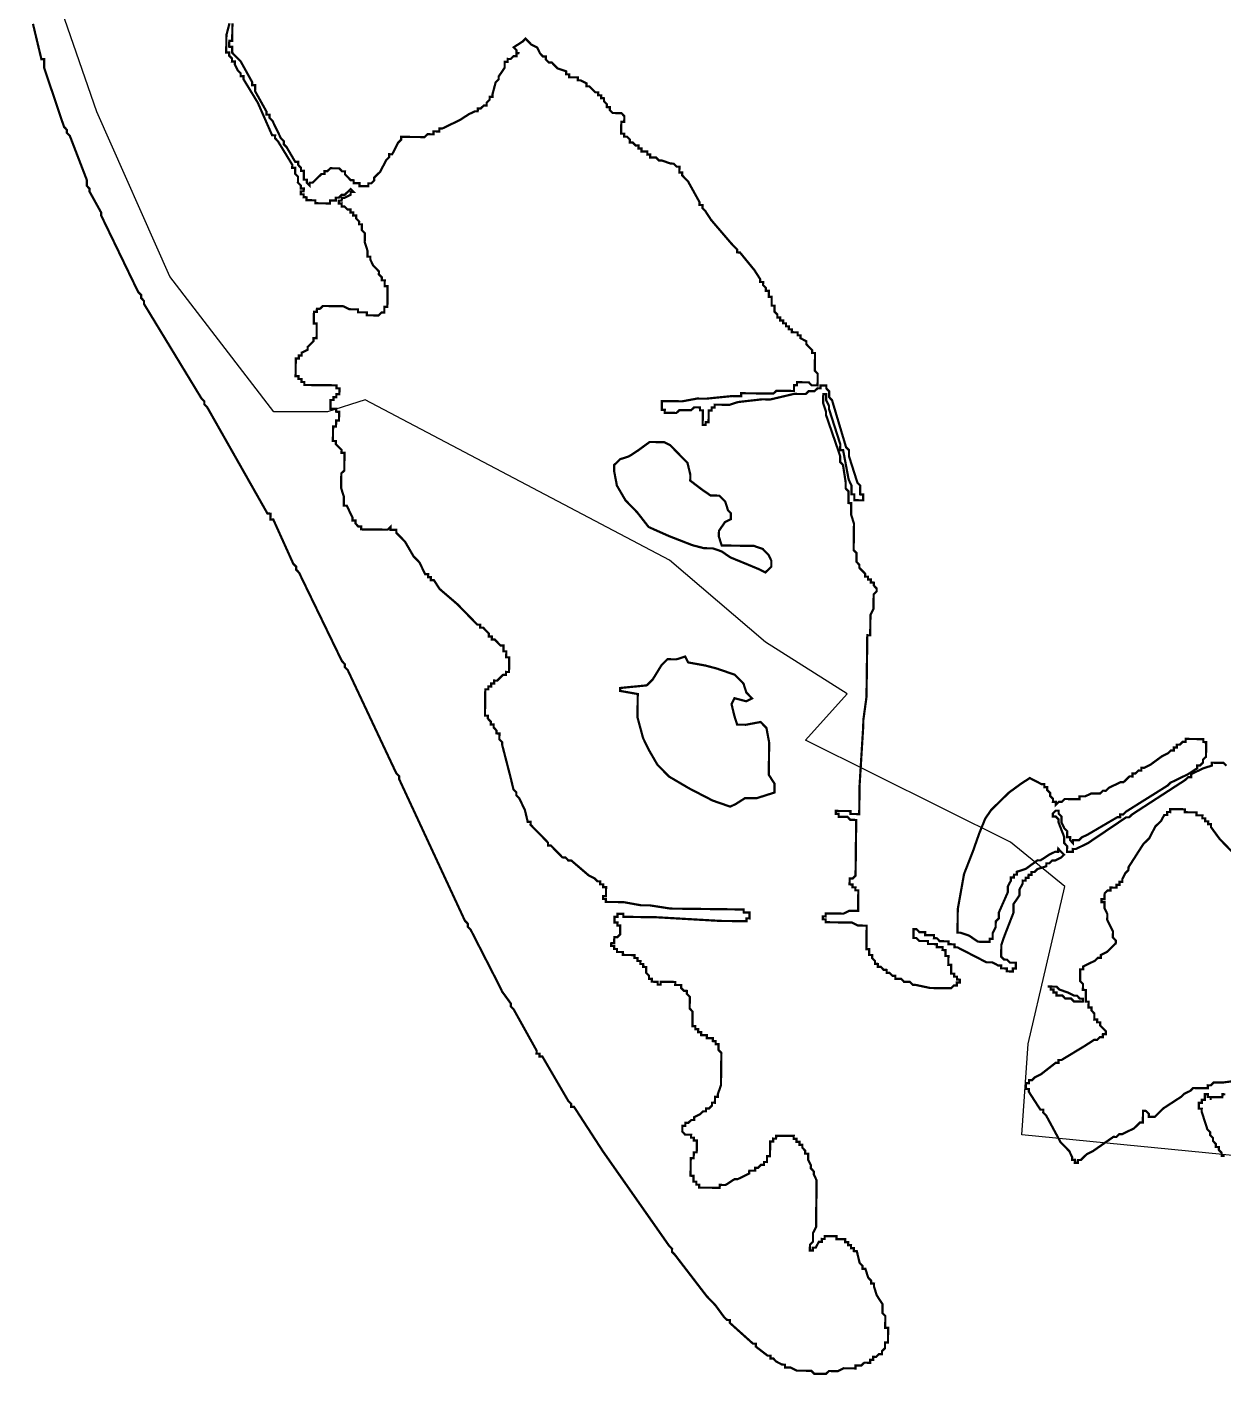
# Model space of a CAD drawing. Header units: metres. Extents: x 260026 to 267842, y 2171640 to 2178220.
# Drawn here: x 260347 to 261965, y 2171640 to 2173463 of the extents above; entities that cross this region are included whole.
import ezdxf

# ---------------------------------------------------------------- set-up
doc = ezdxf.new("R2010")
doc.units = ezdxf.units.M
doc.layers.add('HIGH TIDE LINE', color=6, linetype='Continuous')
doc.layers.add('village', color=3, linetype='Continuous')

msp = doc.modelspace()

# ---------------------------------------------------------------- linework, layer by layer
at = {"layer": 'HIGH TIDE LINE', "lineweight": 35, "const_width": 3}
for points in [[(260355.5, 2173467.5), (260366.9, 2173419.8), (260370.8, 2173419.7), (260370.8, 2173415.8), (260370.7, 2173411.8), (260370.7, 2173407.8), (260397.5, 2173328.2), (260401.4, 2173324.1), (260401.3, 2173320.2), (260405.3, 2173316.2), (260428.3, 2173256.4), (260428.3, 2173252.4), (260428.2, 2173248.5), (260432.1, 2173244.4), (260432.1, 2173240.5), (260447.6, 2173212.5), (260447.6, 2173208.6), (260497.8, 2173104.8), (260501.8, 2173100.8), (260501.7, 2173096.8), (260505.6, 2173092.8), (260505.6, 2173088.8), (260583.3, 2172961), (260587.3, 2172956.9), (260587.2, 2172953), (260591.1, 2172949), (260672.6, 2172805.2), (260676.6, 2172805.1), (260676.6, 2172801.2), (260676.5, 2172797.2), (260680.5, 2172797.1), (260707.5, 2172737.3), (260711.4, 2172733.3), (260711.4, 2172729.3), (260715.3, 2172725.3), (260773.3, 2172605.6), (260777.2, 2172601.6), (260777.2, 2172597.6), (260781.1, 2172593.6), (260846.8, 2172454), (260850.7, 2172450), (260850.7, 2172446), (260939.6, 2172254.5), (260943.5, 2172250.5), (260943.4, 2172246.5), (260947.3, 2172242.5), (260986.1, 2172166.7), (260989.9, 2172158.7), (261001.6, 2172142.7), (261001.6, 2172138.7), (261005.5, 2172134.7), (261036.6, 2172078.8), (261036.5, 2172074.8), (261040.5, 2172074.8), (261040.4, 2172070.8), (261044.4, 2172070.8), (261079.4, 2172010.8), (261083.3, 2172006.8), (261083.2, 2172002.9), (261087.2, 2172002.8), (261126.1, 2171942.8), (261215.8, 2171814.8), (261219.7, 2171810.8), (261219.6, 2171806.8), (261223.5, 2171802.8), (261266.5, 2171746.8), (261270.4, 2171742.7), (261274.3, 2171738.7), (261278.2, 2171734.7), (261289.9, 2171718.7), (261293.9, 2171714.7), (261297.8, 2171714.6), (261297.8, 2171710.7), (261329.2, 2171682.5), (261333.1, 2171682.5), (261333.1, 2171678.5), (261348.8, 2171666.4), (261352.8, 2171666.4), (261352.7, 2171662.4), (261356.7, 2171662.4), (261360.6, 2171658.3), (261368.5, 2171654.3), (261372.4, 2171654.2), (261372.4, 2171650.3), (261376.4, 2171650.2), (261380.3, 2171650.2), (261388.2, 2171646.1), (261392.2, 2171646.1), (261396.1, 2171646), (261400.1, 2171646), (261404.1, 2171645.9), (261408, 2171645.9), (261411.9, 2171641.9), (261415.9, 2171641.8), (261419.9, 2171641.8), (261427.8, 2171641.7), (261431.8, 2171645.6), (261435.8, 2171645.5), (261439.8, 2171645.5), (261443.7, 2171645.4), (261451.7, 2171649.3), (261463.6, 2171649.2), (261467.6, 2171649.1), (261467.6, 2171653.1), (261471.6, 2171653), (261475.5, 2171653), (261479.6, 2171656.9), (261483.5, 2171656.8), (261487.5, 2171656.8), (261487.5, 2171660.8), (261491.5, 2171660.7), (261491.5, 2171664.7), (261495.5, 2171664.6), (261499.5, 2171668.5), (261503.5, 2171668.5), (261503.5, 2171672.5), (261507.6, 2171676.4), (261507.6, 2171680.3), (261507.6, 2171684.3), (261511.6, 2171684.3), (261511.7, 2171688.2), (261511.7, 2171692.2), (261511.8, 2171696.2), (261511.8, 2171700.1), (261511.9, 2171704.1), (261507.9, 2171704.1), (261507.9, 2171708.1), (261508, 2171712.1), (261508, 2171716), (261508.1, 2171720), (261504.2, 2171724), (261504.2, 2171728), (261504.3, 2171732), (261504.3, 2171735.9), (261496.5, 2171747.9), (261492.7, 2171759.9), (261492.8, 2171763.8), (261488.8, 2171763.9), (261488.8, 2171767.8), (261484.9, 2171771.9), (261481.1, 2171783.8), (261477.1, 2171783.9), (261477.2, 2171787.8), (261473.3, 2171791.8), (261469.5, 2171807.7), (261465.5, 2171807.8), (261465.6, 2171811.8), (261461.6, 2171811.8), (261461.7, 2171815.8), (261457.7, 2171815.8), (261457.7, 2171819.8), (261453.8, 2171819.8), (261453.8, 2171823.8), (261449.9, 2171823.9), (261441.9, 2171823.9), (261442, 2171827.9), (261438, 2171828), (261434.1, 2171828), (261430.1, 2171828.1), (261426.1, 2171828.1), (261426.1, 2171824.1), (261422.1, 2171824.2), (261422.1, 2171820.2), (261418.1, 2171820.3), (261414, 2171812.4), (261410.1, 2171812.4), (261410, 2171808.5), (261406.1, 2171808.5), (261406.1, 2171812.5), (261406.2, 2171816.5), (261410.2, 2171820.4), (261410.2, 2171824.3), (261410.3, 2171828.3), (261410.3, 2171832.3), (261414.4, 2171840.2), (261414.4, 2171844.1), (261414.5, 2171848.1), (261414.5, 2171852), (261414.6, 2171856), (261414.6, 2171860), (261414.8, 2171875.8), (261415, 2171887.7), (261415, 2171891.7), (261415.1, 2171895.7), (261415.1, 2171899.6), (261415.1, 2171903.6), (261411.3, 2171911.6), (261411.3, 2171915.6), (261407.4, 2171919.6), (261407.5, 2171923.5), (261403.6, 2171931.5), (261403.6, 2171935.5), (261403.7, 2171939.4), (261399.7, 2171939.5), (261399.8, 2171943.5), (261395.9, 2171947.5), (261395.9, 2171951.4), (261391.9, 2171951.5), (261392, 2171955.5), (261388, 2171955.5), (261388.1, 2171959.5), (261384.1, 2171959.5), (261384.2, 2171963.5), (261380.2, 2171963.5), (261376.2, 2171963.6), (261372.3, 2171963.6), (261368.3, 2171963.7), (261364.3, 2171963.7), (261360.4, 2171963.8), (261360.3, 2171959.8), (261356.3, 2171959.9), (261356.3, 2171955.9), (261352.3, 2171955.9), (261352.3, 2171952), (261352.2, 2171948), (261352.2, 2171944), (261352.1, 2171940.1), (261352.1, 2171936.1), (261348.1, 2171936.2), (261348.1, 2171932.2), (261348, 2171928.2), (261344.1, 2171928.3), (261344, 2171924.3), (261340, 2171924.4), (261336, 2171920.4), (261332.1, 2171920.5), (261332, 2171916.5), (261328.1, 2171916.6), (261324.1, 2171916.6), (261324, 2171912.7), (261308.1, 2171904.9), (261304.1, 2171905), (261292.1, 2171897.2), (261288.2, 2171897.2), (261284.2, 2171897.3), (261284.1, 2171893.3), (261280.2, 2171893.4), (261276.2, 2171893.4), (261272.2, 2171893.5), (261268.3, 2171893.5), (261264.3, 2171893.6), (261260.4, 2171893.6), (261256.4, 2171893.6), (261256.4, 2171897.6), (261252.5, 2171897.7), (261252.5, 2171901.6), (261248.6, 2171901.7), (261248.6, 2171905.6), (261248.7, 2171909.6), (261244.7, 2171909.7), (261244.7, 2171913.6), (261244.8, 2171917.6), (261244.8, 2171921.6), (261244.9, 2171925.5), (261244.9, 2171929.5), (261245, 2171933.5), (261248.9, 2171933.4), (261249, 2171937.4), (261249, 2171941.3), (261253, 2171941.3), (261253.1, 2171945.3), (261253.1, 2171949.2), (261253.2, 2171953.2), (261253.2, 2171957.2), (261249.2, 2171957.2), (261249.3, 2171961.2), (261245.3, 2171961.2), (261245.4, 2171965.2), (261241.4, 2171965.2), (261237.4, 2171965.3), (261233.5, 2171969.3), (261233.6, 2171973.3), (261233.6, 2171977.2), (261237.6, 2171977.2), (261237.6, 2171981.1), (261241.6, 2171981.1), (261245.6, 2171985), (261249.6, 2171985), (261249.6, 2171988.9), (261257.6, 2171992.8), (261261.6, 2171996.7), (261265.6, 2171996.7), (261265.6, 2172000.6), (261269.6, 2172000.6), (261273.6, 2172004.5), (261273.7, 2172008.5), (261277.6, 2172008.4), (261277.7, 2172012.4), (261277.7, 2172016.4), (261281.7, 2172016.3), (261281.7, 2172020.3), (261285.8, 2172032.1), (261285.9, 2172036.1), (261285.9, 2172040.1), (261286, 2172044), (261286, 2172048), (261286.1, 2172051.9), (261286.1, 2172055.9), (261286.2, 2172059.9), (261286.2, 2172063.8), (261286.3, 2172067.8), (261286.3, 2172071.8), (261286.4, 2172075.7), (261282.5, 2172079.8), (261282.5, 2172083.7), (261282.6, 2172087.7), (261278.6, 2172087.7), (261278.6, 2172091.7), (261274.7, 2172091.8), (261274.7, 2172095.7), (261270.8, 2172095.8), (261266.8, 2172095.8), (261266.8, 2172099.8), (261262.9, 2172099.8), (261258.9, 2172099.9), (261259, 2172103.8), (261255, 2172103.9), (261255, 2172107.9), (261251.1, 2172107.9), (261251.1, 2172111.9), (261247.2, 2172111.9), (261247.2, 2172115.9), (261247.3, 2172119.9), (261247.3, 2172123.8), (261247.4, 2172127.8), (261247.4, 2172131.8), (261243.5, 2172135.8), (261243.5, 2172139.7), (261243.6, 2172143.7), (261243.6, 2172147.7), (261243.7, 2172151.6), (261239.8, 2172155.6), (261239.8, 2172159.6), (261235.8, 2172159.7), (261231.9, 2172163.7), (261232, 2172167.6), (261228, 2172167.7), (261224, 2172167.7), (261224.1, 2172171.7), (261220.1, 2172171.8), (261216.2, 2172171.8), (261212.2, 2172171.9), (261208.2, 2172171.9), (261204.3, 2172171.9), (261204.2, 2172168), (261200.3, 2172168), (261200.3, 2172172), (261196.3, 2172172), (261192.4, 2172172.1), (261192.4, 2172176.1), (261188.5, 2172176.1), (261188.5, 2172180.1), (261184.6, 2172184.1), (261184.6, 2172188.1), (261184.7, 2172192), (261180.7, 2172192.1), (261180.8, 2172196), (261176.8, 2172196.1), (261176.9, 2172200.1), (261172.9, 2172200.1), (261172.9, 2172204.1), (261169, 2172204.1), (261169, 2172208.1), (261165.1, 2172208.1), (261161.1, 2172208.2), (261153.2, 2172208.3), (261153.2, 2172212.2), (261149.2, 2172212.3), (261145.3, 2172212.3), (261145.3, 2172216.3), (261141.4, 2172216.4), (261141.4, 2172220.3), (261137.4, 2172220.4), (261137.5, 2172224.3), (261141.5, 2172224.3), (261141.5, 2172228.2), (261141.6, 2172232.2), (261145.5, 2172232.2), (261149.5, 2172236.1), (261149.6, 2172240), (261149.6, 2172244), (261149.7, 2172248), (261145.7, 2172248), (261145.8, 2172252), (261141.8, 2172252), (261141.8, 2172256), (261141.9, 2172260), (261145.9, 2172259.9), (261145.9, 2172263.9), (261149.9, 2172263.8), (261153.8, 2172263.8), (261153.8, 2172259.8), (261165.7, 2172259.7), (261169.7, 2172259.6), (261173.6, 2172259.6), (261177.6, 2172259.5), (261181.5, 2172259.5), (261197.4, 2172259.3), (261284.6, 2172254.3), (261288.6, 2172254.2), (261300.5, 2172254.1), (261312.4, 2172253.9), (261316.3, 2172253.9), (261320.3, 2172253.8), (261320.3, 2172257.8), (261324.3, 2172257.7), (261324.3, 2172261.7), (261324.4, 2172265.7), (261320.4, 2172265.7), (261316.5, 2172265.8), (261316.5, 2172269.7), (261312.5, 2172269.8), (261308.6, 2172269.8), (261296.7, 2172270), (261249.1, 2172270.6), (261245.1, 2172270.6), (261225.3, 2172270.9), (261221.3, 2172270.9), (261217.4, 2172271), (261189.7, 2172275.3), (261185.7, 2172275.3), (261181.7, 2172275.4), (261177.8, 2172275.4), (261154, 2172279.7), (261146.1, 2172279.8), (261138.2, 2172279.9), (261134.2, 2172279.9), (261130.2, 2172280), (261130.3, 2172283.9), (261126.3, 2172284), (261126.4, 2172287.9), (261130.3, 2172287.9), (261130.4, 2172291.9), (261130.4, 2172295.8), (261130.5, 2172299.8), (261126.5, 2172299.8), (261126.6, 2172303.8), (261122.6, 2172303.8), (261122.6, 2172307.8), (261118.7, 2172307.9), (261114.8, 2172311.9), (261106.9, 2172315.9), (261083.3, 2172336.1), (261079.4, 2172336.1), (261075.5, 2172340.1), (261071.5, 2172340.2), (261059.7, 2172352.2), (261055.8, 2172356.2), (261051.9, 2172356.3), (261051.9, 2172360.2), (261048, 2172364.3), (261040.2, 2172372.3), (261036.2, 2172376.3), (261032.3, 2172380.3), (261028.4, 2172384.3), (261028.5, 2172388.3), (261024.5, 2172388.3), (261020.7, 2172404.3), (261013, 2172420.2), (261009.1, 2172424.2), (261009.1, 2172428.2), (261005.2, 2172432.2), (261001.4, 2172448.1), (260990.1, 2172491.9), (260990.1, 2172495.9), (260986.2, 2172499.9), (260986.2, 2172503.8), (260986.3, 2172507.8), (260982.3, 2172507.9), (260982.4, 2172511.8), (260978.5, 2172515.8), (260978.5, 2172519.8), (260974.5, 2172519.9), (260974.6, 2172523.8), (260970.7, 2172527.8), (260970.7, 2172531.8), (260966.8, 2172531.8), (260966.8, 2172535.8), (260966.8, 2172539.8), (260966.9, 2172543.7), (260966.9, 2172547.7), (260967, 2172551.7), (260967, 2172555.6), (260967.1, 2172559.6), (260967.1, 2172563.6), (260967.2, 2172567.5), (260971.2, 2172567.5), (260971.2, 2172571.5), (260975.2, 2172571.4), (260975.2, 2172575.4), (260979.2, 2172575.3), (260979.2, 2172579.3), (260983.2, 2172579.2), (260987.2, 2172583.2), (260991.2, 2172587.1), (260995.2, 2172587), (260995.2, 2172591), (260999.2, 2172590.9), (260999.3, 2172594.9), (260999.3, 2172598.9), (260999.3, 2172602.8), (260999.4, 2172606.8), (260999.4, 2172610.8), (260995.5, 2172610.8), (260995.5, 2172614.8), (260995.6, 2172618.8), (260991.6, 2172618.8), (260991.7, 2172622.8), (260991.7, 2172626.7), (260987.7, 2172626.8), (260983.8, 2172630.8), (260979.9, 2172634.8), (260975.9, 2172634.9), (260976, 2172638.8), (260972, 2172638.9), (260972.1, 2172642.8), (260964.2, 2172650.9), (260960.3, 2172650.9), (260960.3, 2172654.9), (260956.4, 2172654.9), (260936.8, 2172675), (260932.9, 2172679), (260928.9, 2172683), (260905.4, 2172703.2), (260897.6, 2172715.2), (260893.6, 2172715.2), (260893.7, 2172719.2), (260889.7, 2172719.2), (260889.8, 2172723.2), (260885.8, 2172723.2), (260878.1, 2172739.2), (260870.2, 2172747.2), (260858.6, 2172767.2), (260854.7, 2172771.2), (260850.8, 2172775.2), (260846.8, 2172779.2), (260846.9, 2172783.2), (260842.9, 2172783.3), (260839, 2172783.3), (260839, 2172787.3), (260835, 2172783.4), (260831, 2172783.4), (260827.1, 2172783.5), (260823.1, 2172783.5), (260819.1, 2172783.5), (260815.2, 2172783.6), (260811.2, 2172783.6), (260807.2, 2172783.7), (260803.3, 2172783.7), (260799.3, 2172783.8), (260799.3, 2172787.8), (260795.4, 2172787.8), (260791.5, 2172791.8), (260791.5, 2172795.8), (260787.5, 2172795.8), (260787.6, 2172799.8), (260783.7, 2172807.8), (260779.9, 2172815.8), (260775.9, 2172815.8), (260775.9, 2172819.8), (260776, 2172823.7), (260776, 2172827.7), (260772.2, 2172839.7), (260772.3, 2172843.6), (260772.3, 2172847.6), (260772.4, 2172851.6), (260772.4, 2172855.5), (260772.5, 2172859.5), (260776.5, 2172863.4), (260776.5, 2172867.4), (260776.6, 2172871.3), (260776.6, 2172875.3), (260776.7, 2172879.3), (260776.7, 2172883.2), (260776.8, 2172887.2), (260772.8, 2172887.2), (260772.9, 2172891.2), (260768.9, 2172895.2), (260765, 2172899.2), (260765.1, 2172903.2), (260761.1, 2172903.3), (260761.1, 2172907.2), (260761.2, 2172911.2), (260761.2, 2172915.2), (260761.3, 2172919.1), (260761.3, 2172923.1), (260765.3, 2172923), (260765.4, 2172927), (260765.4, 2172931), (260769.4, 2172930.9), (260769.4, 2172934.9), (260769.5, 2172938.9), (260769.5, 2172942.8), (260765.6, 2172942.9), (260765.6, 2172946.8), (260761.6, 2172946.9), (260757.7, 2172946.9), (260757.7, 2172950.9), (260757.8, 2172954.9), (260757.8, 2172958.8), (260761.8, 2172958.8), (260761.8, 2172962.7), (260765.8, 2172962.7), (260765.8, 2172966.7), (260769.8, 2172966.6), (260769.9, 2172970.6), (260769.9, 2172974.5), (260765.9, 2172974.6), (260766, 2172978.6), (260762, 2172978.6), (260758.1, 2172978.7), (260754.1, 2172978.7), (260750.1, 2172978.8), (260746.2, 2172978.8), (260742.2, 2172978.9), (260738.2, 2172978.9), (260734.3, 2172978.9), (260730.3, 2172979), (260726.3, 2172979), (260722.4, 2172979.1), (260722.4, 2172983.1), (260718.5, 2172983.1), (260718.5, 2172987.1), (260714.5, 2172987.1), (260714.6, 2172991.1), (260710.6, 2172991.1), (260710.7, 2172995.1), (260710.7, 2172999.1), (260710.8, 2173003), (260710.8, 2173007), (260710.9, 2173011), (260710.9, 2173014.9), (260714.9, 2173014.9), (260714.9, 2173018.9), (260718.9, 2173018.8), (260718.9, 2173022.8), (260726.9, 2173026.6), (260727, 2173030.6), (260731, 2173034.5), (260735, 2173038.4), (260735, 2173042.4), (260739, 2173042.4), (260739.1, 2173046.3), (260739.1, 2173050.3), (260739.2, 2173054.3), (260739.2, 2173058.2), (260739.2, 2173062.2), (260735.3, 2173062.2), (260735.3, 2173066.2), (260735.4, 2173070.2), (260735.4, 2173074.1), (260735.5, 2173078.1), (260739.4, 2173078.1), (260739.5, 2173082), (260743.5, 2173082), (260747.5, 2173085.9), (260751.4, 2173085.8), (260755.4, 2173085.8), (260759.4, 2173085.7), (260763.3, 2173085.7), (260767.3, 2173085.6), (260771.3, 2173085.6), (260775.2, 2173085.5), (260783.1, 2173081.5), (260787.1, 2173081.4), (260791, 2173081.4), (260795, 2173081.3), (260795, 2173077.4), (260802.9, 2173077.3), (260806.9, 2173077.2), (260806.8, 2173073.3), (260810.8, 2173073.2), (260814.7, 2173073.2), (260818.7, 2173073.1), (260822.7, 2173073.1), (260826.7, 2173077), (260830.6, 2173076.9), (260830.7, 2173080.9), (260830.7, 2173084.9), (260834.7, 2173084.8), (260834.8, 2173088.8), (260834.8, 2173092.8), (260834.9, 2173096.7), (260834.9, 2173100.7), (260835, 2173104.6), (260835, 2173108.6), (260835, 2173112.6), (260831.1, 2173112.6), (260831.1, 2173116.6), (260831.2, 2173120.6), (260827.2, 2173120.6), (260827.3, 2173124.6), (260823.3, 2173128.6), (260823.4, 2173132.6), (260819.5, 2173136.6), (260815.6, 2173140.6), (260811.7, 2173148.6), (260811.7, 2173152.5), (260807.8, 2173152.6), (260807.8, 2173156.5), (260807.9, 2173160.5), (260804.1, 2173172.5), (260804.2, 2173180.4), (260804.2, 2173184.4), (260800.3, 2173188.4), (260800.3, 2173192.3), (260800.4, 2173196.3), (260796.4, 2173196.4), (260796.5, 2173200.3), (260792.5, 2173204.3), (260792.6, 2173208.3), (260788.6, 2173208.3), (260788.7, 2173212.3), (260784.7, 2173212.4), (260784.8, 2173216.3), (260780.8, 2173216.4), (260776.9, 2173220.4), (260772.9, 2173220.4), (260773, 2173224.4), (260769, 2173224.5), (260769, 2173228.4), (260773, 2173228.4), (260773.1, 2173232.3), (260777, 2173232.3), (260785, 2173236.2), (260785.1, 2173240.1), (260789, 2173240.1), (260785.1, 2173244.1), (260781.1, 2173240.2), (260777.1, 2173236.3), (260773.1, 2173236.3), (260769.1, 2173232.4), (260765.1, 2173232.4), (260765.1, 2173228.5), (260761.1, 2173228.5), (260757.1, 2173228.6), (260757.1, 2173224.6), (260753.1, 2173224.6), (260749.2, 2173224.7), (260745.2, 2173224.7), (260741.2, 2173224.8), (260737.3, 2173224.8), (260737.3, 2173228.8), (260729.4, 2173228.9), (260725.4, 2173229), (260725.5, 2173232.9), (260721.5, 2173233), (260721.6, 2173236.9), (260717.6, 2173237), (260717.6, 2173240.9), (260721.6, 2173240.9), (260721.7, 2173244.9), (260717.7, 2173244.9), (260717.7, 2173248.9), (260713.8, 2173252.9), (260713.9, 2173256.9), (260713.9, 2173260.8), (260710, 2173264.8), (260710.1, 2173268.8), (260710.1, 2173272.8), (260706.1, 2173272.8), (260706.2, 2173276.8), (260686.7, 2173308.8), (260682.8, 2173312.8), (260682.9, 2173316.7), (260678.9, 2173316.8), (260659.6, 2173360.7), (260640.2, 2173392.6), (260640.2, 2173396.6), (260636.3, 2173396.6), (260636.3, 2173400.6), (260632.4, 2173404.6), (260628.5, 2173412.6), (260628.6, 2173416.6), (260624.6, 2173416.6), (260624.7, 2173420.6), (260620.7, 2173424.6), (260620.8, 2173428.6), (260616.8, 2173428.6), (260616.9, 2173432.6), (260616.9, 2173436.5), (260617, 2173440.5), (260617, 2173444.5), (260617.1, 2173452.4), (260621.3, 2173468.2)], [(260625.2, 2173468.2), (260625.2, 2173464.2), (260625.1, 2173460.2), (260625.1, 2173456.3), (260625, 2173452.3), (260625, 2173448.3), (260624.9, 2173444.4), (260621, 2173444.4), (260620.9, 2173440.5), (260620.9, 2173436.5), (260624.9, 2173436.4), (260624.8, 2173432.5), (260624.8, 2173428.5), (260628.7, 2173424.5), (260632.6, 2173420.5), (260636.5, 2173416.5), (260652, 2173388.5), (260652, 2173384.5), (260655.9, 2173384.5), (260655.9, 2173380.5), (260655.8, 2173376.6), (260671.4, 2173348.6), (260671.3, 2173344.6), (260675.3, 2173344.6), (260675.2, 2173340.6), (260679.2, 2173336.6), (260690.8, 2173312.7), (260694.7, 2173308.7), (260694.6, 2173304.7), (260698.5, 2173300.7), (260710.2, 2173280.7), (260714.2, 2173280.7), (260714.1, 2173276.7), (260718, 2173272.7), (260718, 2173268.7), (260721.9, 2173268.7), (260721.9, 2173264.7), (260721.8, 2173260.7), (260721.8, 2173256.8), (260725.8, 2173256.7), (260725.7, 2173252.7), (260729.6, 2173248.7), (260729.7, 2173252.7), (260733.6, 2173252.7), (260745.7, 2173264.4), (260749.7, 2173264.4), (260749.7, 2173268.3), (260753.7, 2173268.3), (260757.7, 2173272.2), (260761.6, 2173272.1), (260765.6, 2173272.1), (260769.6, 2173272), (260773.5, 2173268), (260777.5, 2173268), (260777.4, 2173264), (260781.3, 2173260), (260785.2, 2173256), (260789.2, 2173255.9), (260789.2, 2173252), (260793.1, 2173251.9), (260797.1, 2173251.9), (260797, 2173247.9), (260801, 2173247.9), (260805, 2173247.8), (260808.9, 2173247.8), (260809, 2173251.7), (260813, 2173251.7), (260817, 2173255.6), (260817, 2173259.6), (260825, 2173267.4), (260833.2, 2173283.2), (260837.2, 2173287.1), (260837.2, 2173291.1), (260841.2, 2173291), (260845.3, 2173298.9), (260849.3, 2173306.8), (260853.3, 2173310.7), (260853.4, 2173314.7), (260857.4, 2173314.6), (260861.3, 2173314.6), (260865.3, 2173314.5), (260869.2, 2173314.5), (260873.2, 2173314.4), (260877.2, 2173314.4), (260881.1, 2173314.3), (260885.1, 2173314.3), (260889.1, 2173318.2), (260893.1, 2173318.1), (260897.1, 2173318.1), (260897.1, 2173322.1), (260901.1, 2173322), (260905, 2173322), (260905.1, 2173325.9), (260909, 2173325.9), (260933, 2173337.5), (260945, 2173345.3), (260953, 2173349.1), (260956.9, 2173349.1), (260957, 2173353.1), (260960.9, 2173353), (260965, 2173356.9), (260968.9, 2173356.9), (260969, 2173360.8), (260973, 2173364.8), (260973, 2173368.7), (260977, 2173368.7), (260977, 2173372.6), (260981.2, 2173388.5), (260985.2, 2173392.4), (260985.3, 2173396.3), (260993.3, 2173408.1), (260993.4, 2173412.1), (260993.4, 2173416.1), (260997.4, 2173416), (260997.4, 2173420), (261001.4, 2173419.9), (261005.4, 2173423.9), (261009.4, 2173423.8), (261009.4, 2173427.8), (261013.4, 2173427.7), (261009.4, 2173427.8), (261009.5, 2173431.7), (261005.6, 2173435.8), (261017.6, 2173443.5), (261021.6, 2173447.5), (261025.5, 2173443.4), (261029.4, 2173439.4), (261037.3, 2173435.4), (261041.2, 2173427.4), (261045.1, 2173423.4), (261049, 2173423.3), (261049, 2173419.4), (261052.9, 2173415.3), (261056.9, 2173415.3), (261064.7, 2173407.3), (261076.6, 2173403.2), (261076.5, 2173399.2), (261080.5, 2173399.1), (261080.4, 2173395.2), (261084.4, 2173395.1), (261088.4, 2173395.1), (261092.3, 2173395), (261092.3, 2173391.1), (261096.2, 2173391), (261104.1, 2173386.9), (261104.1, 2173383), (261108, 2173382.9), (261112, 2173378.9), (261115.9, 2173374.9), (261119.8, 2173374.9), (261119.8, 2173370.9), (261123.8, 2173370.8), (261123.7, 2173366.9), (261127.7, 2173366.8), (261127.6, 2173362.9), (261131.5, 2173358.8), (261131.5, 2173354.9), (261135.5, 2173354.8), (261135.4, 2173350.9), (261139.3, 2173346.9), (261143.3, 2173346.8), (261147.3, 2173346.8), (261151.2, 2173346.7), (261155.1, 2173342.7), (261155.1, 2173338.7), (261155, 2173334.8), (261151.1, 2173334.8), (261151, 2173330.8), (261151, 2173326.9), (261150.9, 2173322.9), (261150.9, 2173318.9), (261154.9, 2173318.9), (261154.8, 2173314.9), (261158.8, 2173314.9), (261162.7, 2173310.9), (261162.6, 2173306.9), (261166.6, 2173306.9), (261170.5, 2173302.8), (261174.5, 2173302.8), (261174.4, 2173298.8), (261178.4, 2173298.8), (261178.4, 2173294.8), (261182.3, 2173294.8), (261186.3, 2173294.7), (261186.2, 2173290.7), (261190.2, 2173290.7), (261190.2, 2173286.7), (261194.1, 2173286.7), (261198.1, 2173286.6), (261202, 2173282.6), (261206, 2173282.6), (261217.8, 2173278.5), (261221.8, 2173278.4), (261225.7, 2173274.4), (261229.7, 2173274.3), (261229.6, 2173270.4), (261229.6, 2173266.4), (261233.5, 2173266.4), (261233.5, 2173262.4), (261241.3, 2173254.4), (261256.8, 2173226.4), (261256.8, 2173222.5), (261260.8, 2173222.4), (261260.7, 2173218.4), (261264.6, 2173214.4), (261272.4, 2173202.4), (261299.8, 2173170.4), (261303.7, 2173166.3), (261307.6, 2173162.3), (261307.6, 2173158.4), (261311.5, 2173158.3), (261331.1, 2173134.3), (261338.8, 2173122.3), (261338.8, 2173118.3), (261342.8, 2173118.3), (261342.7, 2173114.3), (261346.6, 2173110.3), (261346.6, 2173106.3), (261350.5, 2173106.3), (261350.5, 2173102.3), (261350.4, 2173098.3), (261354.4, 2173098.3), (261354.4, 2173094.3), (261354.3, 2173090.4), (261354.3, 2173086.4), (261358.2, 2173086.3), (261358.2, 2173082.4), (261358.1, 2173078.4), (261362.1, 2173074.4), (261362, 2173070.4), (261366, 2173070.4), (261365.9, 2173066.4), (261369.9, 2173066.4), (261369.8, 2173062.4), (261373.8, 2173062.4), (261373.8, 2173058.4), (261377.7, 2173058.3), (261377.7, 2173054.4), (261381.6, 2173054.3), (261381.6, 2173050.4), (261385.6, 2173050.3), (261389.5, 2173050.3), (261389.5, 2173046.3), (261393.4, 2173046.2), (261393.4, 2173042.3), (261401.3, 2173038.2), (261401.2, 2173034.3), (261405.1, 2173030.2), (261409.1, 2173026.2), (261409, 2173022.3), (261413, 2173022.2), (261412.9, 2173018.2), (261412.9, 2173014.3), (261412.8, 2173010.3), (261412.8, 2173006.3), (261412.7, 2173002.4), (261412.7, 2172998.4), (261416.6, 2172994.4), (261416.6, 2172990.4), (261416.5, 2172986.5), (261416.5, 2172982.5), (261416.4, 2172978.5), (261412.4, 2172978.6), (261408.5, 2172978.6), (261404.6, 2172982.6), (261400.6, 2172982.7), (261396.6, 2172982.7), (261392.7, 2172982.8), (261388.7, 2172982.8), (261388.6, 2172978.9), (261384.7, 2172978.9), (261384.6, 2172975), (261384.6, 2172971), (261380.6, 2172971), (261376.7, 2172971.1), (261368.7, 2172971.2), (261364.8, 2172971.2), (261360.8, 2172971.3), (261356.8, 2172967.4), (261352.8, 2172967.4), (261340.9, 2172967.6), (261337, 2172967.6), (261333, 2172967.7), (261329, 2172967.7), (261325.1, 2172967.8), (261321.1, 2172967.8), (261317.1, 2172967.9), (261313.2, 2172967.9), (261313.1, 2172963.9), (261309.1, 2172964), (261305.2, 2172964), (261301.2, 2172964.1), (261265.5, 2172960.5), (261261.5, 2172960.6), (261257.5, 2172960.6), (261253.6, 2172960.7), (261233.7, 2172957), (261229.7, 2172957), (261225.8, 2172957.1), (261221.8, 2172957.1), (261217.8, 2172957.2), (261213.9, 2172957.2), (261209.9, 2172957.3), (261205.9, 2172957.3), (261205.9, 2172953.3), (261205.9, 2172949.4), (261205.8, 2172945.4), (261209.8, 2172945.4), (261209.7, 2172941.4), (261213.7, 2172941.4), (261217.7, 2172941.3), (261221.6, 2172941.3), (261225.6, 2172941.2), (261229.6, 2172945.1), (261233.6, 2172945.1), (261237.5, 2172945), (261245.5, 2172944.9), (261249.5, 2172948.8), (261253.4, 2172948.8), (261257.4, 2172948.7), (261257.4, 2172944.8), (261261.3, 2172944.7), (261261.3, 2172940.8), (261261.2, 2172936.8), (261261.2, 2172932.8), (261261.1, 2172928.9), (261261.1, 2172924.9), (261265, 2172924.9), (261265.1, 2172928.8), (261269.1, 2172928.8), (261269.1, 2172932.7), (261269.2, 2172936.7), (261269.2, 2172940.7), (261269.2, 2172944.6), (261273.2, 2172944.6), (261273.3, 2172948.6), (261277.2, 2172948.5), (261277.3, 2172952.5), (261281.2, 2172952.4), (261285.2, 2172952.4), (261289.2, 2172952.3), (261297.1, 2172952.2), (261309, 2172956), (261340.8, 2172959.6), (261344.8, 2172959.6), (261348.8, 2172959.5), (261352.7, 2172959.5), (261384.5, 2172967), (261392.5, 2172966.9), (261396.4, 2172966.9), (261400.4, 2172966.8), (261404.4, 2172970.7), (261408.4, 2172970.7), (261412.3, 2172970.7), (261416.4, 2172974.6), (261420.3, 2172974.5), (261420.4, 2172978.5), (261424.3, 2172978.4), (261428.3, 2172978.4), (261428.3, 2172974.4), (261432.2, 2172970.4), (261432.1, 2172962.5), (261436, 2172958.5), (261455, 2172894.8), (261459, 2172890.8), (261458.9, 2172886.8), (261458.9, 2172882.8), (261470.3, 2172847), (261474.2, 2172843), (261474.1, 2172835), (261474.1, 2172831.1), (261478.1, 2172831), (261478, 2172827.1), (261478, 2172823.1), (261474, 2172823.1), (261470, 2172823.2), (261466.1, 2172823.2), (261466.1, 2172827.2), (261466.2, 2172831.2), (261462.2, 2172831.2), (261462.3, 2172843.1), (261458.5, 2172851.1), (261451, 2172890.8), (261447.1, 2172890.9), (261447.1, 2172894.9), (261447.2, 2172898.8), (261431.9, 2172946.6), (261431.9, 2172950.6), (261428.1, 2172958.6), (261428.1, 2172962.5), (261428.2, 2172966.5), (261424.2, 2172966.5), (261424.1, 2172962.6), (261424.1, 2172958.6), (261424, 2172954.6), (261427.9, 2172942.7), (261427.8, 2172938.7), (261447, 2172883), (261446.9, 2172879), (261446.9, 2172875), (261450.8, 2172871), (261454.5, 2172847.2), (261454.4, 2172843.2), (261454.4, 2172839.2), (261458.3, 2172835.2), (261458.1, 2172819.4), (261462, 2172819.3), (261462, 2172815.3), (261462, 2172811.4), (261461.9, 2172807.4), (261461.9, 2172803.4), (261465.7, 2172791.5), (261465.6, 2172787.5), (261465.6, 2172783.6), (261465.5, 2172779.6), (261465.5, 2172775.6), (261465.4, 2172771.7), (261465.4, 2172767.7), (261465.3, 2172763.7), (261465.3, 2172759.8), (261465.2, 2172755.8), (261469.2, 2172751.8), (261469.1, 2172747.8), (261469.1, 2172743.9), (261469, 2172739.9), (261472.9, 2172735.9), (261472.9, 2172731.9), (261476.8, 2172727.9), (261480.7, 2172723.9), (261480.7, 2172719.9), (261484.6, 2172719.9), (261484.6, 2172715.9), (261488.5, 2172715.9), (261488.5, 2172711.9), (261492.5, 2172711.8), (261492.4, 2172707.9), (261496.3, 2172703.9), (261496.3, 2172699.9), (261492.3, 2172696), (261492.1, 2172684.1), (261492, 2172676.1), (261488, 2172668.3), (261487.9, 2172664.3), (261487.8, 2172656.4), (261487.7, 2172648.4), (261487.7, 2172644.5), (261487.6, 2172640.5), (261483.7, 2172640.6), (261483.6, 2172636.6), (261483.6, 2172632.6), (261482.8, 2172573.1), (261482.7, 2172565.2), (261482.6, 2172557.3), (261478.3, 2172525.6), (261478.2, 2172517.7), (261473.3, 2172438.4), (261473.2, 2172434.4), (261473.1, 2172426.5), (261473, 2172418.6), (261472.9, 2172406.7), (261472.8, 2172402.7), (261472.8, 2172398.7), (261468.8, 2172398.8), (261464.8, 2172398.8), (261460.9, 2172398.9), (261460.9, 2172402.8), (261457, 2172402.9), (261453, 2172402.9), (261449, 2172403), (261445.1, 2172403), (261441.1, 2172403.1), (261441, 2172399.1), (261445, 2172399.1), (261445, 2172395.1), (261448.9, 2172395), (261452.9, 2172395), (261456.9, 2172395), (261460.8, 2172390.9), (261464.7, 2172390.9), (261468.7, 2172390.8), (261468.7, 2172386.9), (261468.6, 2172382.9), (261468.5, 2172375), (261468.4, 2172367), (261467.9, 2172323.4), (261467.8, 2172319.5), (261467.8, 2172315.5), (261463.8, 2172311.6), (261459.8, 2172311.6), (261459.8, 2172307.7), (261459.7, 2172303.7), (261463.7, 2172303.6), (261463.6, 2172299.7), (261467.6, 2172299.6), (261467.5, 2172295.7), (261471.5, 2172295.6), (261471.5, 2172291.6), (261471.4, 2172283.7), (261471.3, 2172275.8), (261471.2, 2172271.8), (261471.2, 2172267.8), (261467.2, 2172267.9), (261463.2, 2172267.9), (261459.3, 2172268), (261451.3, 2172264.1), (261447.3, 2172264.2), (261443.4, 2172264.2), (261439.4, 2172264.3), (261435.4, 2172264.3), (261431.5, 2172264.4), (261427.5, 2172264.4), (261427.4, 2172260.4), (261423.5, 2172260.5), (261423.4, 2172256.5), (261427.4, 2172256.5), (261427.4, 2172252.5), (261431.3, 2172252.5), (261435.3, 2172252.4), (261443.2, 2172252.3), (261463, 2172252.1), (261470.9, 2172248), (261474.9, 2172248), (261478.9, 2172247.9), (261482.8, 2172247.9), (261482.8, 2172243.9), (261482.7, 2172239.9), (261482.7, 2172236), (261482.6, 2172232), (261482.6, 2172228), (261482.5, 2172224.1), (261482.5, 2172220.1), (261482.4, 2172216.1), (261486.4, 2172216.1), (261486.3, 2172212.1), (261486.3, 2172208.2), (261490.3, 2172208.1), (261490.2, 2172204.1), (261494.1, 2172200.1), (261494.1, 2172196.2), (261498, 2172196.1), (261498, 2172192.2), (261502, 2172192.1), (261505.9, 2172188.1), (261509.8, 2172188), (261509.8, 2172184.1), (261513.8, 2172184), (261517.7, 2172180), (261521.6, 2172180), (261521.6, 2172176), (261525.6, 2172176), (261529.5, 2172175.9), (261533.4, 2172171.9), (261537.4, 2172171.8), (261541.4, 2172171.8), (261545.3, 2172167.8), (261549.3, 2172167.7), (261569, 2172163.5), (261573, 2172163.5), (261577, 2172163.4), (261580.9, 2172163.4), (261584.9, 2172163.3), (261588.9, 2172163.3), (261592.8, 2172163.2), (261596.8, 2172163.2), (261600.8, 2172167.1), (261604.8, 2172167), (261604.8, 2172171), (261608.8, 2172171), (261608.8, 2172174.9), (261604.9, 2172175), (261604.9, 2172178.9), (261601, 2172179), (261601, 2172183), (261597, 2172183), (261597.1, 2172187), (261597.1, 2172190.9), (261597.2, 2172194.9), (261593.2, 2172195), (261593.3, 2172198.9), (261593.3, 2172202.9), (261593.4, 2172206.9), (261589.4, 2172206.9), (261589.4, 2172210.9), (261589.5, 2172214.8), (261585.5, 2172214.9), (261585.6, 2172218.8), (261581.6, 2172218.9), (261577.6, 2172218.9), (261577.7, 2172222.9), (261573.7, 2172223), (261569.8, 2172223), (261565.8, 2172223.1), (261565.8, 2172227), (261561.9, 2172227.1), (261557.9, 2172227.1), (261554, 2172227.2), (261550, 2172231.2), (261546.1, 2172231.2), (261546.1, 2172235.2), (261546.2, 2172239.2), (261546.2, 2172243.1), (261550.2, 2172243.1), (261554.1, 2172239.1), (261558.1, 2172239), (261562, 2172239), (261562, 2172235), (261565.9, 2172235), (261569.9, 2172234.9), (261573.9, 2172234.9), (261573.8, 2172230.9), (261577.8, 2172230.8), (261581.7, 2172226.8), (261585.7, 2172226.8), (261589.6, 2172226.7), (261593.6, 2172226.7), (261593.6, 2172222.7), (261597.5, 2172222.7), (261601.5, 2172222.6), (261601.4, 2172218.7), (261605.4, 2172218.6), (261644.8, 2172198.3), (261648.8, 2172198.2), (261652.7, 2172198.2), (261660.6, 2172194.1), (261664.6, 2172194.1), (261664.5, 2172190.1), (261668.5, 2172190.1), (261672.5, 2172190), (261672.4, 2172186.1), (261676.4, 2172186), (261680.4, 2172186), (261680.4, 2172189.9), (261684.4, 2172189.9), (261684.4, 2172193.8), (261684.5, 2172197.8), (261680.5, 2172197.9), (261676.5, 2172197.9), (261672.6, 2172201.9), (261668.7, 2172202), (261664.7, 2172206), (261664.8, 2172209.9), (261664.8, 2172213.9), (261664.9, 2172217.9), (261664.9, 2172221.8), (261669, 2172233.7), (261681.3, 2172265.3), (261681.4, 2172273.2), (261681.5, 2172277.2), (261689.5, 2172289), (261689.6, 2172292.9), (261689.6, 2172296.9), (261693.7, 2172304.8), (261693.8, 2172308.8), (261697.7, 2172308.7), (261697.8, 2172312.7), (261701.7, 2172312.6), (261701.8, 2172316.6), (261705.8, 2172316.5), (261705.8, 2172320.5), (261709.8, 2172320.5), (261713.8, 2172324.4), (261725.7, 2172328.2), (261725.8, 2172332.2), (261729.7, 2172332.1), (261733.8, 2172336), (261737.7, 2172336), (261745.7, 2172339.9), (261749.7, 2172343.8), (261741.9, 2172351.8), (261741.8, 2172347.8), (261737.9, 2172347.9), (261729.9, 2172344), (261717.9, 2172336.2), (261713.9, 2172336.3), (261697.9, 2172324.6), (261686, 2172320.8), (261685.9, 2172316.8), (261682, 2172316.8), (261681.9, 2172312.9), (261677.9, 2172312.9), (261677.9, 2172308.9), (261673.8, 2172301.1), (261673.7, 2172293.1), (261661.5, 2172265.5), (261661.4, 2172257.6), (261657.4, 2172253.7), (261657.3, 2172249.7), (261657.3, 2172245.7), (261653.2, 2172237.9), (261653.2, 2172233.9), (261653.1, 2172229.9), (261649.2, 2172230), (261649.1, 2172226), (261645.2, 2172226.1), (261641.2, 2172226.1), (261637.2, 2172226.1), (261633.3, 2172226.2), (261621.5, 2172234.3), (261609.6, 2172238.4), (261605.6, 2172238.4), (261605.7, 2172242.4), (261606, 2172270.2), (261614.5, 2172317.7), (261626.8, 2172349.2), (261635.1, 2172372.9), (261643.2, 2172392.7), (261651.3, 2172404.5), (261663.3, 2172416.2), (261675.4, 2172428), (261691.4, 2172439.7), (261703.4, 2172447.5), (261719.2, 2172439.3), (261723.1, 2172439.3), (261723.1, 2172435.3), (261727, 2172435.3), (261727, 2172431.3), (261730.9, 2172427.3), (261730.9, 2172423.3), (261734.8, 2172419.3), (261734.7, 2172415.4), (261738.7, 2172415.3), (261738.6, 2172411.3), (261742.7, 2172415.3), (261746.6, 2172415.2), (261750.6, 2172419.1), (261754.6, 2172419.1), (261758.6, 2172419), (261762.5, 2172419), (261766.5, 2172418.9), (261770.5, 2172418.9), (261770.5, 2172422.8), (261774.5, 2172422.8), (261778.4, 2172422.8), (261786.4, 2172426.6), (261798.3, 2172426.5), (261802.3, 2172430.4), (261806.3, 2172430.3), (261810.3, 2172434.3), (261826.3, 2172442), (261830.2, 2172441.9), (261838.3, 2172449.8), (261842.2, 2172449.7), (261842.3, 2172453.7), (261846.2, 2172453.7), (261850.3, 2172457.6), (261854.2, 2172457.5), (261854.3, 2172461.5), (261858.2, 2172461.4), (261866.2, 2172465.3), (261882.2, 2172477), (261890.2, 2172480.9), (261894.2, 2172484.8), (261898.2, 2172484.8), (261898.2, 2172488.7), (261902.2, 2172488.7), (261902.2, 2172492.6), (261906.2, 2172492.6), (261910.2, 2172496.5), (261914.2, 2172496.5), (261914.2, 2172500.4), (261918.2, 2172500.4), (261922.2, 2172500.3), (261926.1, 2172500.3), (261930.1, 2172500.2), (261934.1, 2172500.2), (261938, 2172500.1), (261938, 2172496.2), (261941.9, 2172496.1), (261941.9, 2172492.1), (261941.8, 2172488.2), (261941.8, 2172484.2), (261941.7, 2172480.3), (261941.7, 2172476.3), (261937.7, 2172472.4), (261937.6, 2172468.4), (261933.6, 2172464.5), (261929.7, 2172464.5), (261929.6, 2172460.6), (261917.6, 2172452.8), (261893.7, 2172441.2), (261889.7, 2172437.3), (261833.7, 2172402.2), (261829.7, 2172398.3), (261825.7, 2172398.4), (261825.7, 2172394.4), (261821.7, 2172394.5), (261781.8, 2172371.1), (261773.8, 2172367.3), (261769.8, 2172363.4), (261765.8, 2172363.4), (261761.8, 2172363.5), (261761.8, 2172359.5), (261757.9, 2172363.5), (261757.9, 2172367.5), (261754, 2172367.5), (261754.1, 2172375.4), (261750.1, 2172379.5), (261746.3, 2172387.4), (261746.3, 2172391.4), (261746.4, 2172395.4), (261742.5, 2172399.4), (261742.5, 2172403.4), (261738.5, 2172403.4), (261734.5, 2172399.5), (261734.5, 2172395.5), (261738.4, 2172395.5), (261742.4, 2172391.5), (261742.3, 2172387.5), (261750, 2172367.6), (261750, 2172363.6), (261749.9, 2172359.6), (261753.8, 2172355.6), (261753.8, 2172351.7), (261753.7, 2172347.7), (261757.7, 2172347.6), (261761.7, 2172347.6), (261761.7, 2172351.6), (261765.7, 2172351.5), (261773.6, 2172355.4), (261781.6, 2172359.2), (261833.6, 2172394.3), (261837.6, 2172394.3), (261841.6, 2172398.2), (261913.6, 2172444.9), (261917.6, 2172448.8), (261921.5, 2172448.8), (261921.6, 2172452.7), (261937.5, 2172460.5), (261949.5, 2172464.3), (261949.5, 2172468.3), (261953.5, 2172468.2), (261957.5, 2172468.2), (261961.4, 2172468.1), (261965.4, 2172468.1), (261969.3, 2172464)], [(262003.2, 2172320.8), (261964.1, 2172361), (261960.2, 2172365), (261948.5, 2172381), (261948.5, 2172385), (261944.5, 2172385), (261944.6, 2172389), (261940.6, 2172389), (261940.7, 2172393), (261936.7, 2172393), (261936.8, 2172397), (261932.8, 2172397.1), (261928.8, 2172397.1), (261928.9, 2172401.1), (261924.9, 2172401.1), (261920.9, 2172401.2), (261917, 2172401.2), (261913, 2172401.3), (261913.1, 2172405.2), (261909.1, 2172405.3), (261905.1, 2172405.3), (261901.2, 2172405.4), (261897.2, 2172405.4), (261893.2, 2172405.5), (261893.2, 2172401.5), (261889.2, 2172401.6), (261889.2, 2172397.6), (261885.2, 2172397.6), (261881.1, 2172389.8), (261877.1, 2172385.8), (261873.1, 2172381.9), (261865, 2172366.2), (261861, 2172362.2), (261857, 2172358.3), (261836.8, 2172326.8), (261836.7, 2172322.9), (261832.7, 2172319), (261828.6, 2172311.1), (261828.6, 2172307.1), (261824.6, 2172307.2), (261824.6, 2172303.2), (261820.6, 2172303.2), (261820.6, 2172299.3), (261816.6, 2172299.3), (261812.6, 2172299.4), (261812.6, 2172295.4), (261808.6, 2172295.5), (261804.6, 2172291.5), (261804.5, 2172287.6), (261804.5, 2172283.6), (261800.5, 2172283.6), (261800.5, 2172279.7), (261804.4, 2172279.6), (261804.4, 2172275.7), (261804.4, 2172271.7), (261808.2, 2172263.7), (261808.2, 2172259.8), (261808.1, 2172255.8), (261812, 2172247.8), (261815.9, 2172239.8), (261815.8, 2172235.9), (261815.8, 2172231.9), (261819.7, 2172227.9), (261819.6, 2172223.9), (261815.6, 2172220), (261811.6, 2172216.1), (261807.6, 2172212.2), (261799.6, 2172208.3), (261799.6, 2172204.3), (261795.6, 2172204.4), (261791.6, 2172200.5), (261783.6, 2172196.6), (261775.6, 2172192.7), (261775.6, 2172188.8), (261771.6, 2172188.8), (261771.6, 2172184.8), (261771.5, 2172180.9), (261771.5, 2172176.9), (261771.4, 2172172.9), (261775.3, 2172168.9), (261775.3, 2172165), (261775.2, 2172161), (261779.2, 2172160.9), (261779.2, 2172157), (261779.1, 2172153), (261779.1, 2172149), (261779, 2172145.1), (261783, 2172145), (261782.9, 2172141.1), (261782.9, 2172137.1), (261786.8, 2172137.1), (261786.8, 2172133.1), (261790.7, 2172129.1), (261790.7, 2172125.1), (261790.6, 2172121.1), (261794.6, 2172121.1), (261794.5, 2172117.1), (261798.5, 2172117.1), (261798.4, 2172113.1), (261802.4, 2172109.1), (261806.3, 2172105.1), (261806.2, 2172101.1), (261802.3, 2172101.2), (261802.2, 2172097.2), (261798.2, 2172097.2), (261794.2, 2172093.3), (261790.3, 2172093.4), (261778.3, 2172085.6), (261746.3, 2172066.2), (261742.3, 2172066.2), (261742.3, 2172062.2), (261738.3, 2172062.3), (261718.3, 2172046.7), (261710.3, 2172042.8), (261706.3, 2172038.9), (261702.4, 2172038.9), (261702.3, 2172035), (261698.3, 2172035), (261698.3, 2172031), (261698.2, 2172027.1), (261702.2, 2172027), (261702.2, 2172023.1), (261709.9, 2172011.1), (261717.7, 2171999.1), (261721.7, 2171999), (261721.6, 2171995.1), (261725.6, 2171991), (261745, 2171955.1), (261748.9, 2171951.1), (261756.7, 2171943.1), (261760.6, 2171935.1), (261760.5, 2171931.1), (261764.5, 2171931.1), (261764.4, 2171927.1), (261768.4, 2171927.1), (261768.5, 2171931), (261772.4, 2171931), (261780.4, 2171938.8), (261788.4, 2171942.7), (261816.4, 2171962.2), (261820.4, 2171962.1), (261824.4, 2171966), (261828.4, 2171966), (261844.3, 2171973.7), (261852.4, 2171981.6), (261856.3, 2171981.5), (261856.4, 2171985.5), (261856.4, 2171989.4), (261856.5, 2171993.4), (261856.5, 2171997.4), (261860.5, 2171997.3), (261864.4, 2171993.3), (261864.4, 2171989.3), (261868.3, 2171989.3), (261872.3, 2171989.2), (261876.3, 2171993.2), (261880.3, 2171997.1), (261884.3, 2172001), (261908.3, 2172016.6), (261912.3, 2172020.5), (261920.3, 2172024.4), (261924.3, 2172028.3), (261928.3, 2172028.2), (261932.2, 2172028.2), (261936.2, 2172028.1), (261940.2, 2172028.1), (261944.1, 2172028), (261944.2, 2172032), (261948.2, 2172031.9), (261952.2, 2172035.9), (261956.1, 2172035.8), (261964.1, 2172035.7), (261991.9, 2172039.3)], [(261967.8, 2172019.8), (261963.9, 2172019.9), (261963.8, 2172015.9), (261955.9, 2172016), (261951.9, 2172016), (261948, 2172016.1), (261947.9, 2172012.1), (261948, 2172016.1), (261944, 2172016.1), (261944, 2172020.1), (261940.1, 2172020.1), (261940, 2172016.2), (261940, 2172012.2), (261936, 2172012.3), (261936, 2172008.3), (261932, 2172008.3), (261932, 2172004.4), (261931.9, 2172000.4), (261935.9, 2172000.4), (261935.8, 2171996.4), (261943.5, 2171972.5), (261947.4, 2171968.5), (261947.3, 2171964.5), (261951.2, 2171960.5), (261951.2, 2171956.5), (261955.1, 2171952.5), (261955.1, 2171948.6), (261959, 2171948.5), (261959, 2171944.6), (261962.9, 2171940.5), (261962.9, 2171936.6), (261966.8, 2171936.5)]]:
    msp.add_lwpolyline(points, dxfattribs=at)
for points in [[(261189.4, 2172902), (261173.4, 2172890.3), (261161.4, 2172882.5), (261149.5, 2172878.7), (261141.4, 2172870.8), (261141.3, 2172862.9), (261145.1, 2172843), (261156.7, 2172823.1), (261172.4, 2172807), (261188, 2172787), (261215.6, 2172774.7), (261247.2, 2172762.4), (261263, 2172758.3), (261274.9, 2172758.1), (261286.7, 2172754), (261298.5, 2172745.9), (261318.3, 2172737.8), (261338, 2172729.6), (261345.9, 2172725.5), (261353.9, 2172733.4), (261354, 2172741.3), (261350.1, 2172749.3), (261342.3, 2172757.3), (261330.5, 2172761.4), (261310.6, 2172761.7), (261294.8, 2172761.9), (261286.8, 2172762), (261283, 2172773.9), (261283.1, 2172781.8), (261291.2, 2172793.6), (261299.2, 2172797.5), (261299.3, 2172805.4), (261295.4, 2172809.5), (261291.5, 2172821.4), (261283.7, 2172829.4), (261271.8, 2172829.6), (261260, 2172837.7), (261244.3, 2172849.7), (261244.4, 2172857.7), (261240.6, 2172873.6), (261228.9, 2172885.6), (261217.1, 2172897.7), (261209.2, 2172901.7)], [(261205.5, 2172600.3), (261193.4, 2172580.6), (261185.4, 2172572.8), (261149.6, 2172569.3), (261149.6, 2172565.3), (261173.3, 2172561.1), (261173.1, 2172545.2), (261173, 2172529.3), (261180.5, 2172501.5), (261188.3, 2172485.5), (261199.9, 2172465.5), (261215.6, 2172449.5), (261243.2, 2172433.3), (261274.7, 2172417), (261298.4, 2172408.8), (261306.4, 2172412.7), (261318.4, 2172420.4), (261334.2, 2172420.3), (261346.2, 2172424.1), (261358.1, 2172427.9), (261358.3, 2172439.8), (261350.5, 2172451.8), (261350.7, 2172471.6), (261351, 2172495.4), (261347.3, 2172515.3), (261339.4, 2172523.3), (261319.6, 2172519.6), (261307.7, 2172519.7), (261303.9, 2172531.7), (261300.1, 2172547.6), (261304.1, 2172555.5), (261320, 2172551.3), (261327.9, 2172555.2), (261320.1, 2172563.2), (261316.3, 2172575.2), (261304.5, 2172587.2), (261280.8, 2172595.4), (261265, 2172599.6), (261241.3, 2172603.9), (261237.4, 2172611.8), (261225.5, 2172608), (261213.6, 2172608.2)], [(261735.5, 2172157.5), (261735.6, 2172161.5), (261731.6, 2172161.5), (261731.7, 2172165.5), (261727.7, 2172165.5), (261731.7, 2172165.5), (261735.6, 2172165.4), (261739.6, 2172165.4), (261743.5, 2172161.4), (261755.4, 2172157.3), (261763.2, 2172153.2), (261767.2, 2172153.2), (261771.1, 2172149.1), (261775.1, 2172149.1), (261775, 2172145.1), (261771.1, 2172145.2), (261767.1, 2172145.2), (261763.1, 2172145.3), (261759.2, 2172149.3), (261755.3, 2172149.3), (261751.3, 2172149.4), (261747.4, 2172153.4), (261743.4, 2172153.5), (261739.4, 2172153.5), (261739.5, 2172157.5)]]:
    msp.add_lwpolyline(points, close=True, dxfattribs=at)
at = {"layer": 'village', "color": 3}
msp.add_polyline3d([(263650, 2172153.2, 0), (263367.9, 2172016.2, 0), (262970.6, 2171974.3, 0), (262964, 2171908.2, 0), (262616.1, 2171849.8, 0), (262446.7, 2171910.1, 0), (262327.3, 2171902.8, 0), (261692.5, 2171965.2, 0), (261701.4, 2172088, 0), (261750.8, 2172301, 0), (261677.3, 2172361, 0), (261400.2, 2172498.9, 0), (261456.6, 2172561.2, 0), (261346.1, 2172631.2, 0), (261216.3, 2172742.3, 0), (260804.5, 2172958.8, 0), (260753.7, 2172942.8, 0), (260681.1, 2172942.7, 0), (260540.7, 2173125.7, 0), (260441.8, 2173348.6, 0), (260347.4, 2173622.3, 0)], dxfattribs=at)

doc.saveas('drawing.dxf')
